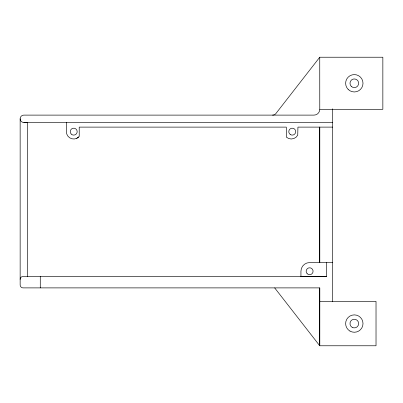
<?xml version="1.0" encoding="UTF-8"?>
<svg xmlns="http://www.w3.org/2000/svg" width="403" height="403" viewBox="0 0 403 403"><rect width="100%" height="100%" fill="white"/><g stroke="black" fill="none" stroke-linecap="round" stroke-linejoin="round"><path stroke-width="0.6" d="M272.549 115.112A4.438 4.438 0 0 0 275.687 113.812L319.745 57.226L382.85 57.226L382.85 109.324L319.775 109.324A5.788 5.788 0 0 1 313.987 115.112L23.832 115.112A3.682 3.682 0 0 0 20.15 118.799L20.15 284.992A2.897 2.897 0 0 0 23.047 287.888L319.765 287.888L319.745 345.774L376.024 345.774L376.024 301.363L319.745 301.363M76.671 138.38L79.215 136.496L79.215 127.111L286.316 127.111L286.296 137.06A7.35 7.35 0 0 0 297.741 135.151L297.933 127.111L332.611 127.111M20.15 118.799A3.682 3.682 0 0 0 23.832 122.482L27.5 122.472L27.5 276.77M23.832 122.482L332.611 122.482M332.611 262.57L309.615 262.57A8.685 8.685 0 0 0 300.935 271.254L300.935 276.468M300.935 276.458L326.692 276.468L326.692 262.57M326.692 276.468L23.047 276.468A2.897 2.897 0 0 0 20.15 279.36M274.675 287.888L319.745 345.774L319.745 287.888M319.745 57.226L319.775 109.324M332.611 108.775L332.611 301.771M66.364 122.482L66.364 131.65A7.35 7.35 0 0 0 78.696 137.06M40.275 276.468L40.275 287.888M319.745 127.111L319.745 262.57L319.745 127.111M307.162 273.708A3.476 3.476 0 0 0 312.97 272.151A3.476 3.476 0 0 0 308.718 267.899A3.476 3.476 0 0 0 307.162 273.708M290.513 134.657A3.476 3.476 0 0 0 295.721 131.65A3.476 3.476 0 0 0 290.513 128.643A3.476 3.476 0 0 0 290.513 134.657M71.26 134.103A3.476 3.476 0 0 0 77.074 132.547A3.476 3.476 0 0 0 72.817 128.295A3.476 3.476 0 0 0 71.26 134.103M352.146 327.332A4.342 4.342 0 0 0 358.66 323.569A4.342 4.342 0 0 0 352.146 319.811A4.342 4.342 0 0 0 352.146 327.332M349.975 331.09A8.685 8.685 0 0 0 363.002 323.569A8.685 8.685 0 0 0 349.975 316.048A8.685 8.685 0 0 0 349.975 331.09M348.177 89.416A8.685 8.685 0 0 0 362.705 85.522A8.685 8.685 0 0 0 352.071 74.887A8.685 8.685 0 0 0 348.177 89.416M351.25 86.343A4.342 4.342 0 0 0 358.514 84.398A4.342 4.342 0 0 0 353.194 79.084A4.342 4.342 0 0 0 351.25 86.343"/></g></svg>
